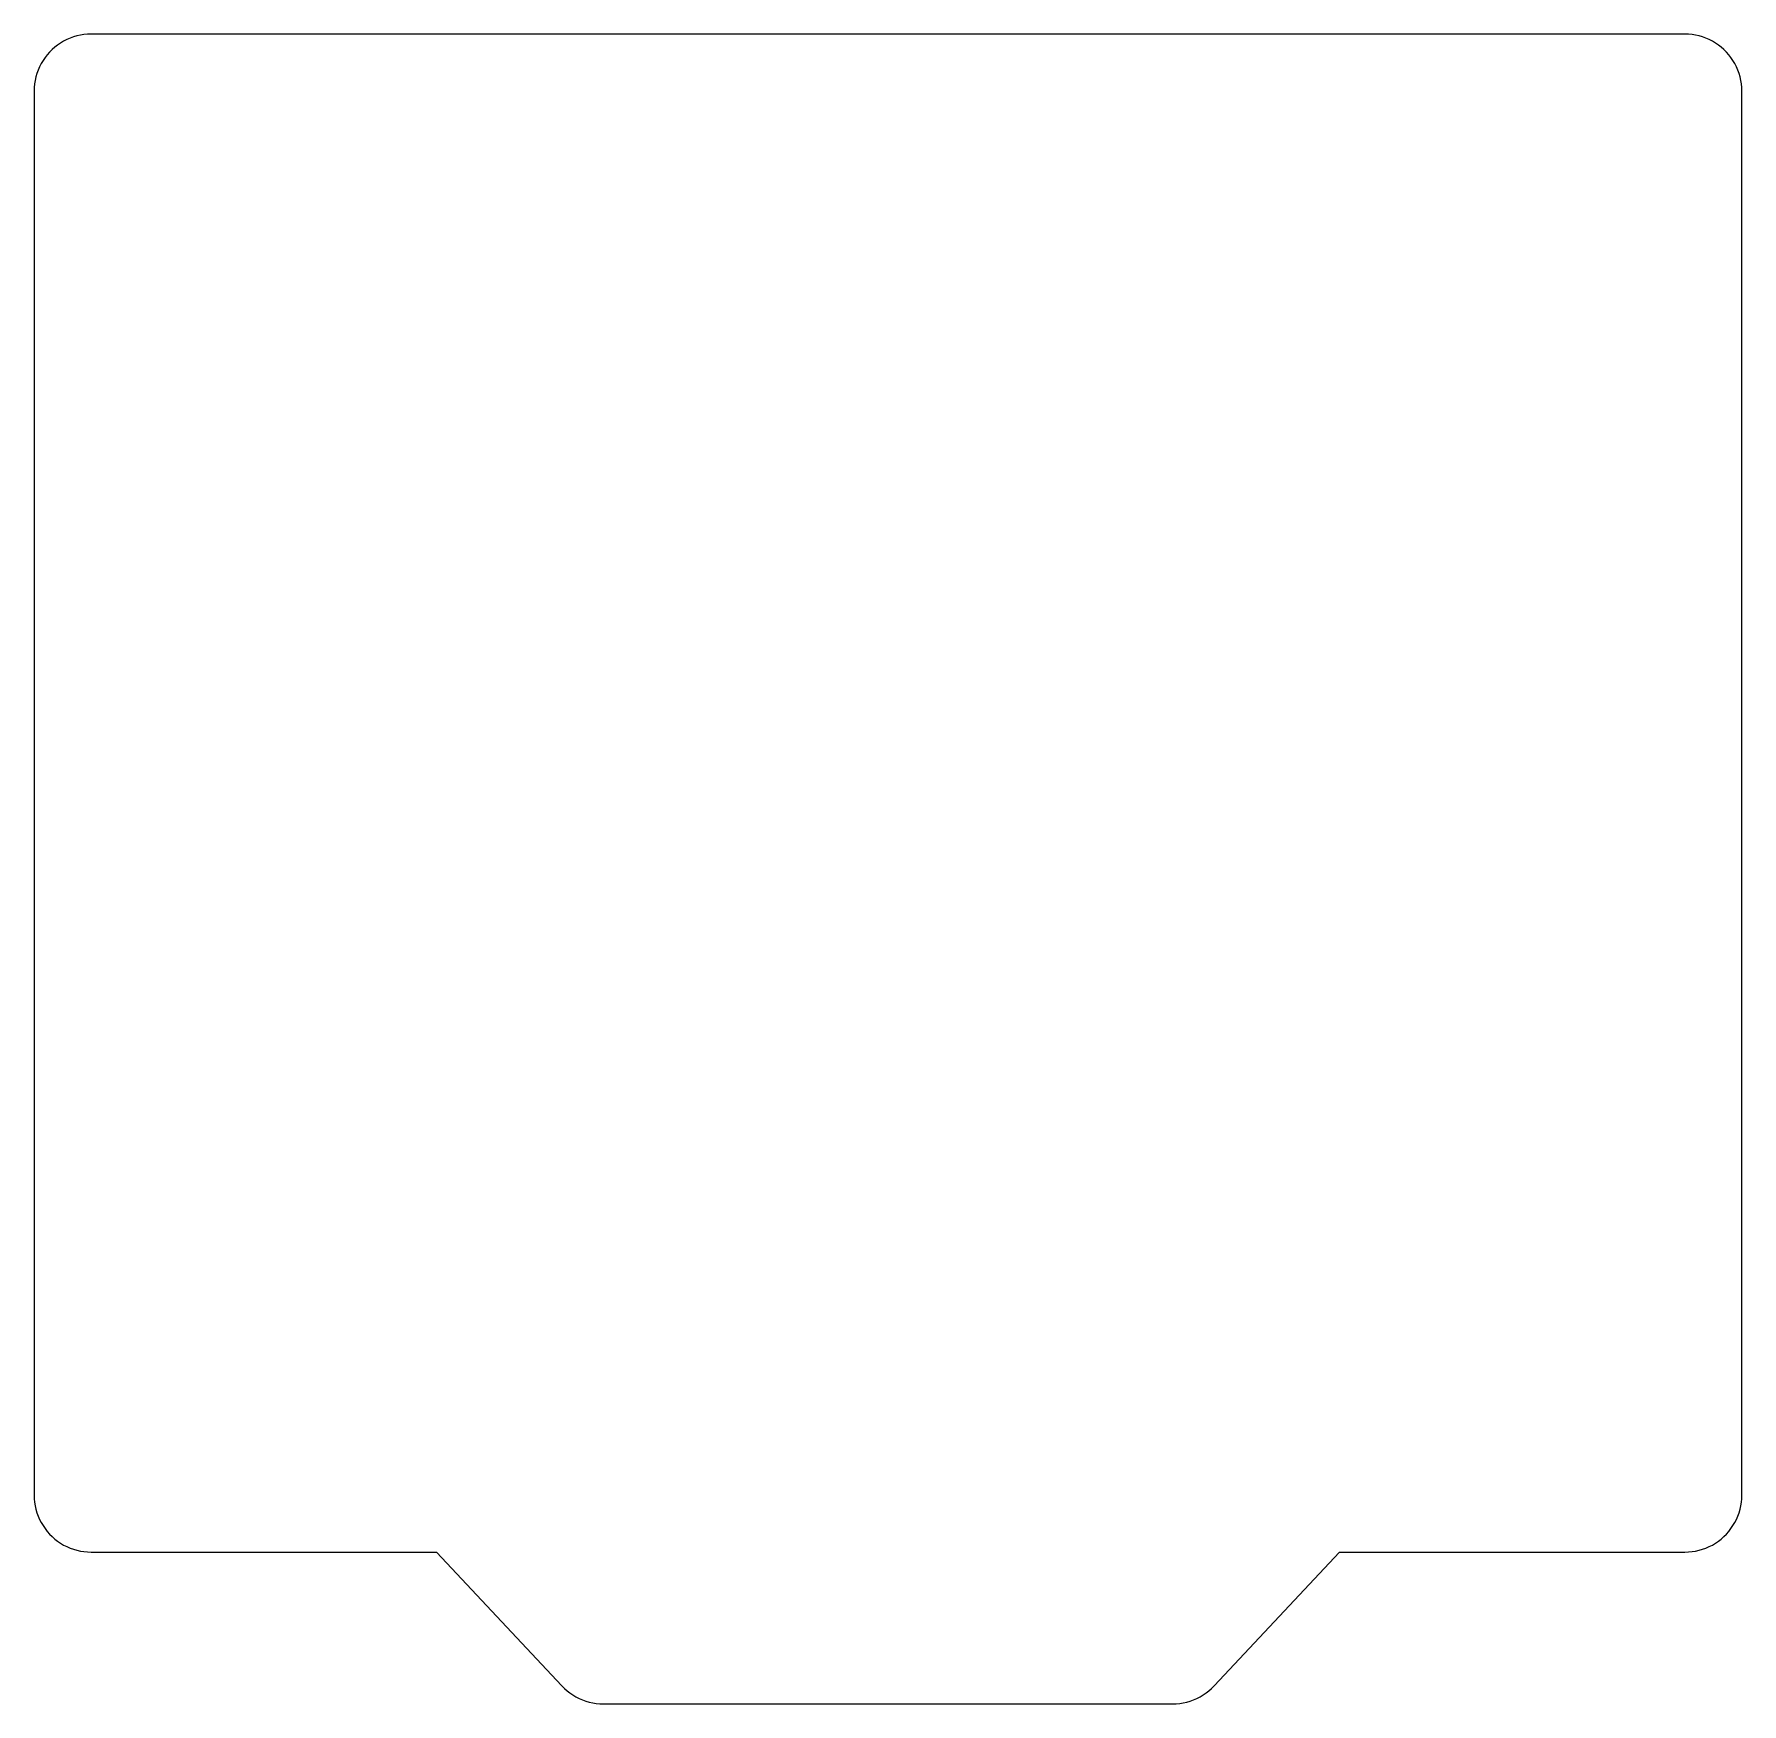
# Model space of a CAD drawing. Header units: metres. Extents: x 0 to 90, y -8 to 80.
import ezdxf

# ---------------------------------------------------------------- set-up
doc = ezdxf.new("R2010")
doc.units = ezdxf.units.M

msp = doc.modelspace()

# ---------------------------------------------------------------- linework, layer by layer
for p, q in [((1.088, 79.311), (0.946, 79.187)), ((1.237, 79.427), (1.088, 79.311)), ((1.393, 79.533), (1.237, 79.427)), ((1.555, 79.629), (1.393, 79.533)), ((1.723, 79.715), (1.555, 79.629)), ((1.896, 79.789), (1.723, 79.715)), ((2.073, 79.853), (1.896, 79.789)), ((2.254, 79.906), (2.073, 79.853)), ((2.438, 79.947), (2.254, 79.906)), ((2.624, 79.976), (2.438, 79.947)), ((2.812, 79.994), (2.624, 79.976)), ((3, 80), (2.812, 79.994)), ((87, 80), (3, 80)), ((87.188, 79.994), (87, 80)), ((87.376, 79.976), (87.188, 79.994)), ((87.562, 79.947), (87.376, 79.976)), ((87.746, 79.906), (87.562, 79.947)), ((87.927, 79.853), (87.746, 79.906)), ((88.104, 79.789), (87.927, 79.853)), ((88.277, 79.715), (88.104, 79.789)), ((88.445, 79.629), (88.277, 79.715)), ((88.608, 79.533), (88.445, 79.629)), ((88.763, 79.427), (88.608, 79.533)), ((88.912, 79.311), (88.763, 79.427)), ((89.054, 79.187), (88.912, 79.311)), ((0.371, 78.445), (0.286, 78.277)), ((0.467, 78.608), (0.371, 78.445)), ((0.573, 78.763), (0.467, 78.608)), ((0.688, 78.912), (0.573, 78.763)), ((0.813, 79.054), (0.688, 78.912)), ((0.946, 79.187), (0.813, 79.054)), ((89.187, 79.054), (89.054, 79.187)), ((89.311, 78.912), (89.187, 79.054)), ((89.427, 78.763), (89.311, 78.912)), ((89.533, 78.608), (89.427, 78.763)), ((89.629, 78.445), (89.533, 78.608)), ((89.715, 78.277), (89.629, 78.445)), ((0.053, 77.562), (0.024, 77.376)), ((0.094, 77.746), (0.053, 77.562)), ((0.147, 77.927), (0.094, 77.746)), ((0.211, 78.104), (0.147, 77.927)), ((0.286, 78.277), (0.211, 78.104)), ((89.789, 78.104), (89.715, 78.277)), ((89.853, 77.927), (89.789, 78.104)), ((89.906, 77.746), (89.853, 77.927)), ((89.947, 77.562), (89.906, 77.746)), ((89.976, 77.376), (89.947, 77.562)), ((0.006, 77.188), (0, 77)), ((0, 77), (0, 3)), ((0.024, 77.376), (0.006, 77.188)), ((89.994, 77.188), (89.976, 77.376)), ((90, 77), (89.994, 77.188)), ((90, 3), (90, 77)), ((0, 3), (0.006, 2.812)), ((0.006, 2.812), (0.024, 2.624)), ((89.976, 2.624), (89.994, 2.812)), ((89.994, 2.812), (90, 3)), ((0.024, 2.624), (0.053, 2.438)), ((0.053, 2.438), (0.094, 2.254)), ((0.094, 2.254), (0.147, 2.073)), ((0.147, 2.073), (0.211, 1.896)), ((0.211, 1.896), (0.286, 1.723)), ((89.715, 1.723), (89.789, 1.896)), ((89.789, 1.896), (89.853, 2.073)), ((89.853, 2.073), (89.906, 2.254)), ((89.906, 2.254), (89.947, 2.438)), ((89.947, 2.438), (89.976, 2.624)), ((0.286, 1.723), (0.371, 1.555)), ((0.371, 1.555), (0.467, 1.393)), ((0.467, 1.393), (0.573, 1.237)), ((0.573, 1.237), (0.688, 1.088)), ((0.688, 1.088), (0.813, 0.946)), ((0.813, 0.946), (0.946, 0.813)), ((89.054, 0.813), (89.187, 0.946)), ((89.187, 0.946), (89.311, 1.088)), ((89.311, 1.088), (89.427, 1.237)), ((89.427, 1.237), (89.533, 1.393)), ((89.533, 1.393), (89.629, 1.555)), ((89.629, 1.555), (89.715, 1.723)), ((0.946, 0.813), (1.088, 0.688)), ((1.088, 0.688), (1.237, 0.573)), ((1.237, 0.573), (1.393, 0.467)), ((1.393, 0.467), (1.555, 0.371)), ((1.555, 0.371), (1.723, 0.286)), ((1.723, 0.286), (1.896, 0.211)), ((1.896, 0.211), (2.073, 0.147)), ((2.073, 0.147), (2.254, 0.094)), ((2.254, 0.094), (2.438, 0.053)), ((2.438, 0.053), (2.624, 0.024)), ((2.624, 0.024), (2.812, 0.006)), ((2.812, 0.006), (3, 0)), ((3, 0), (21.2, 0)), ((21.2, 0), (27.813, -7.054)), ((62.187, -7.054), (68.8, 0)), ((68.8, 0), (87, 0)), ((87, 0), (87.188, 0.006)), ((87.188, 0.006), (87.376, 0.024)), ((87.376, 0.024), (87.562, 0.053)), ((87.562, 0.053), (87.746, 0.094)), ((87.746, 0.094), (87.927, 0.147)), ((87.927, 0.147), (88.104, 0.211)), ((88.104, 0.211), (88.277, 0.286)), ((88.277, 0.286), (88.445, 0.371)), ((88.445, 0.371), (88.608, 0.467)), ((88.608, 0.467), (88.763, 0.573)), ((88.763, 0.573), (88.912, 0.688)), ((88.912, 0.688), (89.054, 0.813)), ((27.813, -7.054), (27.946, -7.187)), ((27.946, -7.187), (28.088, -7.312)), ((61.912, -7.312), (62.054, -7.187)), ((62.054, -7.187), (62.187, -7.054)), ((28.088, -7.312), (28.237, -7.427)), ((28.237, -7.427), (28.392, -7.533)), ((28.392, -7.533), (28.555, -7.629)), ((28.555, -7.629), (28.723, -7.714)), ((28.723, -7.714), (28.896, -7.789)), ((28.896, -7.789), (29.073, -7.853)), ((29.073, -7.853), (29.254, -7.906)), ((29.254, -7.906), (29.438, -7.947)), ((29.438, -7.947), (29.624, -7.976)), ((29.624, -7.976), (29.812, -7.994)), ((29.812, -7.994), (30, -8)), ((30, -8), (60, -8)), ((60, -8), (60.188, -7.994)), ((60.188, -7.994), (60.376, -7.976)), ((60.376, -7.976), (60.562, -7.947)), ((60.562, -7.947), (60.746, -7.906)), ((60.746, -7.906), (60.927, -7.853)), ((60.927, -7.853), (61.104, -7.789)), ((61.104, -7.789), (61.277, -7.714)), ((61.277, -7.714), (61.445, -7.629)), ((61.445, -7.629), (61.608, -7.533)), ((61.608, -7.533), (61.763, -7.427)), ((61.763, -7.427), (61.912, -7.312))]:
    msp.add_line(p, q)

doc.saveas('drawing.dxf')
